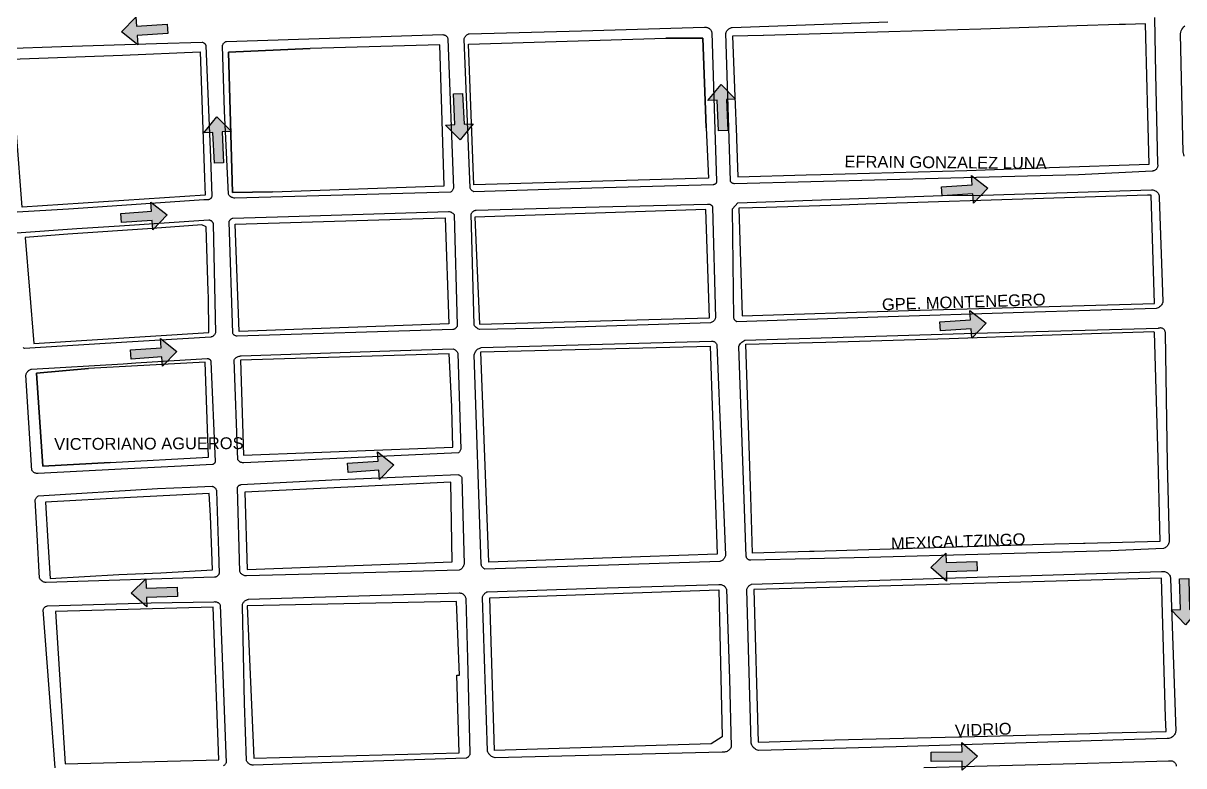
# Model space of a CAD drawing. Header units: metres. Extents: x 668617 to 675126, y 2286318 to 2293677.
# Drawn here: x 673186.1 to 673678.4, y 2290558.7 to 2290873.7 of the extents above; entities that cross this region are included whole.
import ezdxf

# ---------------------------------------------------------------- set-up
doc = ezdxf.new("R2010")
doc.units = ezdxf.units.M
doc.header["$MEASUREMENT"] = 0
for name, color, linetype in [('0_SENTIDO-VIAL', 30, 'Continuous'), ('DMTG-BANQUETA', 252, 'Continuous'), ('DMTG-CAMELLON', 252, 'Continuous'), ('DMTG-MANZANA', 253, 'Continuous'), ('DMTG-NOM-CALLES', 251, 'Continuous'), ('DMTG-TRAZA-BASE', 7, 'Continuous'), ('DMTG_SECCIONES_VIALES', 250, 'Continuous')]:
    doc.layers.add(name, color=color, linetype=linetype)
doc.styles.get("Standard").update_dxf_attribs({"font": 'arial.ttf'})

# ---------------------------------------------------------------- blocks, each defined once
blk = doc.blocks.new('traza_base_proyecto')
at = {"layer": '0_SENTIDO-VIAL'}
for points in [[(1690.65, -1781.92), (1677.61, -1782.78), (1677.87, -1786.7), (1670.96, -1781.26), (1677.09, -1774.96), (1677.35, -1778.87), (1690.39, -1778.01)], [(1924.28, -1823.19), (1923.68, -1810.13), (1919.76, -1810.32), (1925.33, -1803.52), (1931.51, -1809.77), (1927.6, -1809.95), (1928.2, -1823.01)], [(1815.7, -1807.33), (1816.3, -1820.38), (1820.22, -1820.2), (1814.64, -1827), (1808.47, -1820.75), (1812.38, -1820.56), (1811.78, -1807.51)], [(1710.38, -1836.93), (1709.77, -1823.87), (1705.86, -1824.05), (1711.43, -1817.25), (1717.61, -1823.51), (1713.69, -1823.69), (1714.29, -1836.74)], [(2018.84, -1846.91), (2031.89, -1846.05), (2031.63, -1842.13), (2038.54, -1847.57), (2032.4, -1853.87), (2032.14, -1849.96), (2019.1, -1850.82)], [(1670.68, -1858.2), (1683.73, -1857.34), (1683.47, -1853.43), (1690.38, -1858.87), (1684.24, -1865.17), (1683.98, -1861.25), (1670.94, -1862.12)], [(2018.09, -1904.18), (2031.14, -1903.32), (2030.88, -1899.41), (2037.79, -1904.84), (2031.65, -1911.14), (2031.39, -1907.23), (2018.35, -1908.09)], [(1674.79, -1916.08), (1687.84, -1915.22), (1687.58, -1911.31), (1694.49, -1916.74), (1688.35, -1923.04), (1688.1, -1919.13), (1675.05, -1919.99)], [(1766.84, -1964.15), (1779.88, -1963.29), (1779.62, -1959.37), (1786.53, -1964.81), (1780.4, -1971.11), (1780.14, -1967.2), (1767.1, -1968.06)], [(2033.96, -2009.83), (2020.9, -2010.24), (2021.02, -2014.16), (2014.3, -2008.48), (2020.66, -2002.4), (2020.78, -2006.32), (2033.84, -2005.92)], [(1694.68, -2020.72), (1681.62, -2021.13), (1681.74, -2025.05), (1675.03, -2019.37), (1681.38, -2013.29), (1681.5, -2017.21), (1694.56, -2016.81)], [(2123.73, -2013.12), (2124.09, -2026.19), (2128.01, -2026.08), (2122.31, -2032.77), (2116.25, -2026.4), (2120.17, -2026.29), (2119.81, -2013.23)], [(2014.47, -2086.76), (2027.54, -2086.6), (2027.49, -2082.68), (2034.09, -2088.49), (2027.63, -2094.45), (2027.58, -2090.53), (2014.51, -2090.68)]]:
    blk.add_hatch(color=256, dxfattribs=at).paths.add_polyline_path(points)
for points in [[(1690.65, -1781.92), (1677.61, -1782.78), (1677.87, -1786.7), (1670.96, -1781.26), (1677.09, -1774.96), (1677.35, -1778.87), (1690.39, -1778.01)], [(1924.28, -1823.19), (1923.68, -1810.13), (1919.76, -1810.32), (1925.33, -1803.52), (1931.51, -1809.77), (1927.6, -1809.95), (1928.2, -1823.01)], [(1815.7, -1807.33), (1816.3, -1820.38), (1820.22, -1820.2), (1814.64, -1827), (1808.47, -1820.75), (1812.38, -1820.56), (1811.78, -1807.51)], [(1710.38, -1836.93), (1709.77, -1823.87), (1705.86, -1824.05), (1711.43, -1817.25), (1717.61, -1823.51), (1713.69, -1823.69), (1714.29, -1836.74)], [(2018.84, -1846.91), (2031.89, -1846.05), (2031.63, -1842.13), (2038.54, -1847.57), (2032.4, -1853.87), (2032.14, -1849.96), (2019.1, -1850.82)], [(1670.68, -1858.2), (1683.73, -1857.34), (1683.47, -1853.43), (1690.38, -1858.87), (1684.24, -1865.17), (1683.98, -1861.25), (1670.94, -1862.12)], [(2018.09, -1904.18), (2031.14, -1903.32), (2030.88, -1899.41), (2037.79, -1904.84), (2031.65, -1911.14), (2031.39, -1907.23), (2018.35, -1908.09)], [(1674.79, -1916.08), (1687.84, -1915.22), (1687.58, -1911.31), (1694.49, -1916.74), (1688.35, -1923.04), (1688.1, -1919.13), (1675.05, -1919.99)], [(1766.84, -1964.15), (1779.88, -1963.29), (1779.62, -1959.37), (1786.53, -1964.81), (1780.4, -1971.11), (1780.14, -1967.2), (1767.1, -1968.06)], [(2033.96, -2009.83), (2020.9, -2010.24), (2021.02, -2014.16), (2014.3, -2008.48), (2020.66, -2002.4), (2020.78, -2006.32), (2033.84, -2005.92)], [(1694.68, -2020.72), (1681.62, -2021.13), (1681.74, -2025.05), (1675.03, -2019.37), (1681.38, -2013.29), (1681.5, -2017.21), (1694.56, -2016.81)], [(2123.73, -2013.12), (2124.09, -2026.19), (2128.01, -2026.08), (2122.31, -2032.77), (2116.25, -2026.4), (2120.17, -2026.29), (2119.81, -2013.23)], [(2014.47, -2086.76), (2027.54, -2086.6), (2027.49, -2082.68), (2034.09, -2088.49), (2027.63, -2094.45), (2027.58, -2090.53), (2014.51, -2090.68)]]:
    blk.add_lwpolyline(points, close=True, dxfattribs=at)
at = {"layer": 'DMTG-BANQUETA', "linetype": 'Continuous', "lineweight": 25}
for points in [[(2109.12, -1775.19, 0), (2109.67, -1799.01, 0), (2110.45, -1837.19, 0), (2110.5, -1837.37, 0), (2110.55, -1837.63, 0), (2110.57, -1837.89, 0), (2110.56, -1838.15, 0), (2110.52, -1838.41, 0), (2110.45, -1838.66, 0), (2110.36, -1838.91, 0), (2110.23, -1839.14, 0), (2110.09, -1839.35, 0), (2110.02, -1839.44, 0), (2109.83, -1839.63, 0), (2109.63, -1839.8, 0), (2109.42, -1839.94, 0), (2109.18, -1840.06, 0), (2108.94, -1840.16, 0), (2108.69, -1840.22, 0), (2108.43, -1840.26, 0), (2108.16, -1840.26, 0), (2076.9, -1841.86, 0), (1995.8, -1843.98, 0), (1931.03, -1845.65, 0), (1930.85, -1845.64, 0), (1930.67, -1845.61, 0), (1930.48, -1845.57, 0), (1930.31, -1845.5, 0), (1930.14, -1845.43, 0), (1929.98, -1845.33, 0), (1929.83, -1845.22, 0), (1929.82, -1845.21, 0), (1929.69, -1845.09, 0), (1929.56, -1844.95, 0), (1929.45, -1844.8, 0), (1929.35, -1844.64, 0), (1929.27, -1844.47, 0), (1927.39, -1781.73, 0), (1927.43, -1781.62, 0), (1927.53, -1781.32, 0), (1927.67, -1781.03, 0), (1927.83, -1780.75, 0), (1928.02, -1780.49, 0), (1928.24, -1780.25, 0), (1928.34, -1780.15, 0), (1928.59, -1779.95, 0), (1928.85, -1779.77, 0), (1929.14, -1779.61, 0), (1929.43, -1779.49, 0), (1929.74, -1779.39, 0), (1930.05, -1779.32, 0), (1996.1, -1776.9, 0)], [(1621.13, -1788.29, 0), (1645.48, -1787.48, 0), (1685.88, -1786.12, 0), (1705.19, -1785.6, 0), (1705.39, -1785.66, 0), (1705.59, -1785.73, 0), (1705.78, -1785.82, 0), (1705.96, -1785.92, 0), (1706.12, -1786.05, 0), (1706.28, -1786.19, 0), (1706.32, -1786.23, 0), (1706.45, -1786.38, 0), (1706.57, -1786.56, 0), (1706.68, -1786.74, 0), (1706.76, -1786.93, 0), (1706.83, -1787.13, 0), (1706.83, -1787.17, 0), (1708.69, -1834.46, 0), (1709.28, -1850.96, 0), (1709.26, -1851.12, 0), (1709.21, -1851.28, 0), (1709.16, -1851.43, 0), (1709.08, -1851.58, 0), (1709, -1851.72, 0), (1708.9, -1851.85, 0), (1708.79, -1851.97, 0), (1708.73, -1852.01, 0), (1708.61, -1852.11, 0), (1708.47, -1852.2, 0), (1708.33, -1852.28, 0), (1708.18, -1852.34, 0), (1708.02, -1852.38, 0), (1707.85, -1852.41, 0), (1707.83, -1852.42, 0), (1705.86, -1852.47, 0), (1671.1, -1854.94, 0), (1648.46, -1856.37, 0), (1626.75, -1857.74, 0)], [(1626.49, -1866.41, 0), (1652.1, -1864.66, 0), (1670.1, -1863.44, 0), (1708.1, -1861, 0), (1708.28, -1861.02, 0), (1708.46, -1861.05, 0), (1708.64, -1861.11, 0), (1708.81, -1861.18, 0), (1708.97, -1861.26, 0), (1709.1, -1861.35, 0), (1709.25, -1861.47, 0), (1709.38, -1861.6, 0), (1709.5, -1861.74, 0), (1709.6, -1861.89, 0), (1709.69, -1862.05, 0), (1709.76, -1862.22, 0), (1709.81, -1862.4, 0), (1709.85, -1862.58, 0), (1709.87, -1862.71, 0), (1710.88, -1908.95, 0), (1710.76, -1909.21, 0), (1710.62, -1909.46, 0), (1710.44, -1909.69, 0), (1710.26, -1909.9, 0), (1710.06, -1910.08, 0), (1709.84, -1910.26, 0), (1709.6, -1910.41, 0), (1709.35, -1910.54, 0), (1709.08, -1910.64, 0), (1708.9, -1910.69, 0), (1673.23, -1912.87, 0), (1629.84, -1915.54, 0), (1629.63, -1915.41, 0), (1629.43, -1915.26, 0), (1629.25, -1915.1, 0)], [(1642.83, -2093.38, 0), (1641.12, -2071.12, 0), (1637.8, -2026.33, 0), (1637.87, -2026.12, 0), (1637.96, -2025.92, 0), (1638.06, -2025.73, 0), (1638.19, -2025.55, 0), (1638.33, -2025.38, 0), (1638.49, -2025.23, 0), (1638.57, -2025.16, 0), (1638.75, -2025.03, 0), (1638.94, -2024.92, 0), (1639.14, -2024.83, 0), (1639.35, -2024.76, 0), (1639.56, -2024.71, 0), (1639.6, -2024.71, 0), (1683.57, -2023.41, 0), (1710.27, -2022.92, 0), (1710.52, -2022.91, 0), (1710.77, -2022.92, 0), (1711.02, -2022.95, 0), (1711.27, -2023.01, 0), (1711.51, -2023.09, 0), (1711.74, -2023.2, 0), (1711.96, -2023.33, 0), (1711.97, -2023.33, 0), (1712.17, -2023.48, 0), (1712.36, -2023.65, 0), (1712.53, -2023.84, 0), (1712.68, -2024.04, 0), (1712.8, -2024.23, 0), (1715.33, -2091.28, 0), (1715.25, -2091.49, 0), (1715.14, -2091.69, 0), (1715.02, -2091.88, 0), (1714.88, -2092.06, 0), (1714.81, -2092.14, 0), (1714.65, -2092.29, 0), (1714.47, -2092.43, 0), (1714.28, -2092.55, 0)], [(2011.32, -2093.28, 0), (2075.8, -2091.59, 0), (2115.14, -2090.49, 0), (2115.25, -2090.46, 0), (2115.52, -2090.39, 0), (2115.8, -2090.36, 0), (2116.08, -2090.37, 0), (2116.36, -2090.4, 0), (2116.64, -2090.46, 0), (2116.9, -2090.56, 0), (2117.16, -2090.68, 0), (2117.4, -2090.83, 0), (2117.62, -2091.01, 0), (2117.75, -2091.14, 0), (2117.93, -2091.35, 0), (2118.09, -2091.58, 0), (2118.22, -2091.83, 0), (2118.32, -2092.1, 0), (2118.4, -2092.37, 0), (2118.44, -2092.65, 0)]]:
    blk.add_polyline3d(points, dxfattribs=at)
for points in [[(1870.52, -1847.54, 0), (1820.5, -1849.04, 0), (1820.26, -1848.94, 0), (1820.02, -1848.81, 0), (1819.8, -1848.66, 0), (1819.72, -1848.6, 0), (1819.53, -1848.43, 0), (1819.35, -1848.23, 0), (1819.19, -1848.02, 0), (1819.05, -1847.79, 0), (1818.93, -1847.55, 0), (1818.85, -1847.32, 0), (1816.31, -1784.34, 0), (1816.38, -1784.06, 0), (1816.48, -1783.78, 0), (1816.61, -1783.52, 0), (1816.76, -1783.27, 0), (1816.85, -1783.14, 0), (1817.04, -1782.91, 0), (1817.25, -1782.71, 0), (1817.48, -1782.52, 0), (1817.72, -1782.36, 0), (1817.98, -1782.23, 0), (1818.25, -1782.12, 0), (1818.43, -1782.06, 0), (1866.08, -1780.78, 0), (1918.28, -1779.3, 0), (1918.54, -1779.26, 0), (1918.8, -1779.25, 0), (1919.06, -1779.27, 0), (1919.32, -1779.31, 0), (1919.57, -1779.38, 0), (1919.81, -1779.47, 0), (1920.04, -1779.59, 0), (1920.25, -1779.72, 0), (1920.29, -1779.74, 0), (1920.49, -1779.9, 0), (1920.68, -1780.08, 0), (1920.85, -1780.28, 0), (1921, -1780.49, 0), (1921.13, -1780.72, 0), (1921.23, -1780.96, 0), (1921.31, -1781.2, 0), (1921.37, -1781.46, 0), (1921.37, -1781.47, 0), (1922.51, -1818.28, 0), (1923.41, -1844.51, 0), (1923.42, -1844.65, 0), (1923.42, -1844.78, 0), (1923.4, -1844.91, 0), (1923.37, -1845.04, 0), (1923.33, -1845.17, 0), (1923.27, -1845.29, 0), (1923.21, -1845.41, 0), (1923.13, -1845.52, 0), (1923.04, -1845.62, 0), (1922.95, -1845.71, 0), (1922.84, -1845.79, 0), (1922.73, -1845.87, 0), (1922.61, -1845.93, 0), (1922.48, -1845.97, 0), (1922.35, -1846.01, 0), (1922.22, -1846.03, 0), (1922.08, -1846.04, 0), (1922, -1846.04, 0)], [(1810.69, -1849.15, 0), (1719.04, -1851.73, 0), (1718.72, -1851.7, 0), (1718.41, -1851.64, 0), (1718.1, -1851.55, 0), (1717.81, -1851.43, 0), (1717.53, -1851.28, 0), (1717.46, -1851.24, 0), (1717.19, -1851.06, 0), (1716.95, -1850.85, 0), (1716.73, -1850.62, 0), (1716.53, -1850.37, 0), (1716.36, -1850.1, 0), (1716.31, -1850.01, 0), (1714.67, -1814.67, 0), (1713.81, -1787.1, 0), (1713.87, -1786.87, 0), (1713.95, -1786.66, 0), (1714.05, -1786.45, 0), (1714.17, -1786.25, 0), (1714.31, -1786.07, 0), (1714.36, -1786.01, 0), (1714.52, -1785.85, 0), (1714.7, -1785.7, 0), (1714.89, -1785.57, 0), (1715.09, -1785.46, 0), (1715.3, -1785.37, 0), (1715.52, -1785.3, 0), (1715.57, -1785.29, 0), (1807.36, -1782.4, 0), (1807.6, -1782.43, 0), (1807.83, -1782.49, 0), (1808.05, -1782.56, 0), (1808.27, -1782.66, 0), (1808.47, -1782.78, 0), (1808.66, -1782.92, 0), (1808.76, -1783.01, 0), (1808.93, -1783.18, 0), (1809.08, -1783.36, 0), (1809.21, -1783.56, 0), (1809.32, -1783.77, 0), (1809.41, -1783.98, 0), (1809.48, -1784.21, 0), (1809.48, -1784.22, 0), (1811.88, -1847.51, 0), (1811.74, -1847.84, 0), (1811.58, -1848.15, 0), (1811.44, -1848.37, 0), (1811.22, -1848.65, 0), (1810.98, -1848.9, 0), (1810.72, -1849.13, 0)], [(1991.81, -1902.23, 0), (1932.02, -1904.15, 0), (1931.85, -1904.08, 0), (1931.7, -1904, 0), (1931.55, -1903.9, 0), (1931.41, -1903.79, 0), (1931.29, -1903.67, 0), (1931.17, -1903.53, 0), (1931.07, -1903.38, 0), (1930.98, -1903.23, 0), (1930.91, -1903.06, 0), (1930.85, -1902.89, 0), (1930.81, -1902.71, 0), (1930.8, -1902.65, 0), (1930.13, -1856.33, 0), (1932.48, -1853.81, 0), (2019.25, -1850.59, 0), (2036.33, -1850.42, 0), (2107.9, -1848.26, 0), (2108.17, -1848.26, 0), (2108.52, -1848.29, 0), (2108.86, -1848.36, 0), (2109.2, -1848.47, 0), (2109.52, -1848.61, 0), (2109.83, -1848.79, 0), (2110.11, -1849.01, 0), (2110.23, -1849.11, 0), (2110.47, -1849.37, 0), (2110.68, -1849.65, 0), (2110.85, -1849.96, 0), (2111.01, -1850.28, 0), (2111.11, -1850.62, 0), (2111.18, -1850.96, 0), (2111.21, -1851.31, 0), (2112.75, -1895.63, 0), (2112.7, -1895.86, 0), (2112.59, -1896.24, 0), (2112.43, -1896.61, 0), (2112.23, -1896.95, 0), (2112, -1897.27, 0), (2111.73, -1897.57, 0), (2111.68, -1897.62, 0), (2111.37, -1897.87, 0), (2111.04, -1898.09, 0), (2110.68, -1898.27, 0), (2110.31, -1898.42, 0), (2109.92, -1898.51, 0), (2053.6, -1900.21, 0)], [(1845.75, -1907.01, 0), (1822.8, -1907.47, 0), (1822.51, -1907.35, 0), (1822.15, -1907.16, 0), (1821.81, -1906.94, 0), (1821.49, -1906.69, 0), (1821.2, -1906.4, 0), (1821.01, -1906.18, 0), (1820.77, -1905.85, 0), (1820.57, -1905.5, 0), (1819.34, -1858.39, 0), (1819.42, -1858.23, 0), (1819.56, -1858, 0), (1819.73, -1857.78, 0), (1819.92, -1857.58, 0), (1820.12, -1857.41, 0), (1820.34, -1857.25, 0), (1820.46, -1857.18, 0), (1820.7, -1857.05, 0), (1820.95, -1856.96, 0), (1821.21, -1856.88, 0), (1821.48, -1856.83, 0), (1862.16, -1855.78, 0), (1919.61, -1854.27, 0), (1919.62, -1854.27, 0), (1919.8, -1854.25, 0), (1919.98, -1854.24, 0), (1920.17, -1854.25, 0), (1920.35, -1854.28, 0), (1920.52, -1854.32, 0), (1920.69, -1854.39, 0), (1920.87, -1854.47, 0), (1921.03, -1854.56, 0), (1921.18, -1854.68, 0), (1921.31, -1854.8, 0), (1921.39, -1854.88, 0), (1921.5, -1855.02, 0), (1921.6, -1855.18, 0), (1921.68, -1855.34, 0), (1921.75, -1855.52, 0), (1922.94, -1902.55, 0), (1922.88, -1902.74, 0), (1922.78, -1903.01, 0), (1922.64, -1903.27, 0), (1922.48, -1903.52, 0), (1922.3, -1903.75, 0), (1922.1, -1903.96, 0), (1921.92, -1904.11, 0), (1921.68, -1904.28, 0), (1921.43, -1904.43, 0), (1921.17, -1904.55, 0), (1920.89, -1904.64, 0)], [(1720, -1910.31, 0), (1719.93, -1910.31, 0), (1719.72, -1910.27, 0), (1719.51, -1910.22, 0), (1719.31, -1910.15, 0), (1719.12, -1910.05, 0), (1718.93, -1909.94, 0), (1718.76, -1909.81, 0), (1718.66, -1909.72, 0), (1718.51, -1909.56, 0), (1718.38, -1909.39, 0), (1718.26, -1909.21, 0), (1718.17, -1909.02, 0), (1716.63, -1861.84, 0), (1716.65, -1861.75, 0), (1716.71, -1861.56, 0), (1716.77, -1861.38, 0), (1716.88, -1861.21, 0), (1716.98, -1861.04, 0), (1717.11, -1860.89, 0), (1717.25, -1860.75, 0), (1717.34, -1860.67, 0), (1717.5, -1860.56, 0), (1717.68, -1860.46, 0), (1717.86, -1860.37, 0), (1718.04, -1860.31, 0), (1718.23, -1860.26, 0), (1741.9, -1859.51, 0), (1809.69, -1857.38, 0), (1810.03, -1857.43, 0), (1810.37, -1857.51, 0), (1810.69, -1857.63, 0), (1811.01, -1857.78, 0), (1811.31, -1857.95, 0), (1811.33, -1857.96, 0), (1811.61, -1858.17, 0), (1811.87, -1858.4, 0), (1812.1, -1858.66, 0), (1813.44, -1905.69, 0), (1813.44, -1905.71, 0), (1813.38, -1905.93, 0), (1813.31, -1906.13, 0), (1813.22, -1906.33, 0), (1813.1, -1906.52, 0), (1812.97, -1906.7, 0), (1812.85, -1906.83, 0), (1812.69, -1906.98, 0), (1812.52, -1907.12, 0), (1812.33, -1907.24, 0), (1812.13, -1907.33, 0), (1811.93, -1907.41, 0), (1811.71, -1907.47, 0), (1811.5, -1907.51, 0)], [(1937.91, -2005.37, 0), (1937.72, -2005.37, 0), (1937.53, -2005.34, 0), (1937.35, -2005.29, 0), (1937.18, -2005.23, 0), (1937.01, -2005.15, 0), (1936.85, -2005.06, 0), (1936.7, -2004.95, 0), (1936.6, -2004.87, 0), (1936.48, -2004.74, 0), (1936.36, -2004.6, 0), (1936.26, -2004.44, 0), (1936.17, -2004.27, 0), (1936.1, -2004.1, 0), (1936.05, -2003.92, 0), (1936.01, -2003.74, 0), (1932.85, -1914.67, 0), (1933.06, -1914.24, 0), (1933.33, -1913.8, 0), (1933.64, -1913.38, 0), (1933.99, -1912.99, 0), (1934.1, -1912.89, 0), (1934.5, -1912.55, 0), (1934.93, -1912.25, 0), (1935.38, -1911.99, 0), (1990.96, -1910.34, 0), (2033.15, -1909.03, 0), (2110.85, -1906.84, 0), (2111, -1906.79, 0), (2111.22, -1906.73, 0), (2111.45, -1906.7, 0), (2111.68, -1906.69, 0), (2111.91, -1906.71, 0), (2112.13, -1906.76, 0), (2112.35, -1906.82, 0), (2112.56, -1906.92, 0), (2112.76, -1907.03, 0), (2112.94, -1907.17, 0), (2113.11, -1907.33, 0), (2113.26, -1907.5, 0), (2113.39, -1907.69, 0), (2113.5, -1907.89, 0), (2113.58, -1908.11, 0), (2113.64, -1908.33, 0), (2113.67, -1908.56, 0), (2113.68, -1908.79, 0), (2113.66, -1909.02, 0), (2114.5, -1964.38, 0), (2115.41, -1996.85, 0), (2115.41, -1997.21, 0), (2115.37, -1997.61, 0), (2115.28, -1998, 0), (2115.15, -1998.38, 0), (2114.97, -1998.75, 0), (2114.76, -1999.09, 0), (2114.51, -1999.4, 0), (2114.34, -1999.59, 0), (2114.04, -1999.85, 0), (2113.71, -2000.08, 0), (2113.35, -2000.27, 0), (2112.98, -2000.42, 0), (2090.63, -2001.35, 0), (1988.08, -2004.14, 0), (1938.01, -2005.37, 0)], [(1873.33, -2007.61, 0), (1825.15, -2009.06, 0), (1824.95, -2008.98, 0), (1824.75, -2008.88, 0), (1824.56, -2008.76, 0), (1824.38, -2008.62, 0), (1824.22, -2008.46, 0), (1824.1, -2008.32, 0), (1823.97, -2008.14, 0), (1823.86, -2007.95, 0), (1823.76, -2007.74, 0), (1823.69, -2007.53, 0), (1823.64, -2007.31, 0), (1823.61, -2007.09, 0), (1823.6, -2007.03, 0), (1820.6, -1918.22, 0), (1820.69, -1917.86, 0), (1820.81, -1917.5, 0), (1820.96, -1917.16, 0), (1821.15, -1916.83, 0), (1821.37, -1916.53, 0), (1821.47, -1916.4, 0), (1821.73, -1916.13, 0), (1822.02, -1915.88, 0), (1822.32, -1915.67, 0), (1822.65, -1915.48, 0), (1822.99, -1915.33, 0), (1823.35, -1915.21, 0), (1823.58, -1915.15, 0), (1921.21, -1912.41, 0), (1921.45, -1912.41, 0), (1921.68, -1912.43, 0), (1921.9, -1912.47, 0), (1922.13, -1912.53, 0), (1922.34, -1912.62, 0), (1922.55, -1912.73, 0), (1922.6, -1912.76, 0), (1922.79, -1912.89, 0), (1922.97, -1913.04, 0), (1923.13, -1913.2, 0), (1923.28, -1913.39, 0), (1923.4, -1913.58, 0), (1923.51, -1913.79, 0), (1923.55, -1913.88, 0), (1927.26, -2003.13, 0), (1927.19, -2003.46, 0), (1927.09, -2003.78, 0), (1926.96, -2004.09, 0), (1926.8, -2004.38, 0), (1926.61, -2004.66, 0), (1926.5, -2004.8, 0), (1926.27, -2005.04, 0), (1926.02, -2005.27, 0), (1925.75, -2005.46, 0), (1925.46, -2005.63, 0), (1925.15, -2005.77, 0), (1924.84, -2005.88, 0)], [(1635.71, -1968.58, 0), (1635.43, -1968.59, 0), (1635.15, -1968.57, 0), (1634.87, -1968.53, 0), (1634.6, -1968.46, 0), (1634.34, -1968.36, 0), (1634.09, -1968.24, 0), (1633.85, -1968.1, 0), (1633.63, -1967.93, 0), (1633.42, -1967.74, 0), (1633.23, -1967.53, 0), (1633.06, -1967.3, 0), (1633.02, -1967.24, 0), (1630.41, -1926.87, 0), (1630.49, -1926.56, 0), (1630.59, -1926.25, 0), (1630.73, -1925.96, 0), (1630.89, -1925.68, 0), (1631.08, -1925.42, 0), (1631.3, -1925.18, 0), (1631.35, -1925.12, 0), (1631.6, -1924.91, 0), (1631.86, -1924.72, 0), (1632.15, -1924.56, 0), (1632.44, -1924.43, 0), (1632.74, -1924.33, 0), (1632.8, -1924.31, 0), (1671.68, -1922, 0), (1677.08, -1921.65, 0), (1707.34, -1919.74, 0), (1707.5, -1919.74, 0), (1707.66, -1919.76, 0), (1707.81, -1919.8, 0), (1707.96, -1919.85, 0), (1708.1, -1919.92, 0), (1708.24, -1920, 0), (1708.37, -1920.09, 0), (1708.42, -1920.13, 0), (1708.54, -1920.24, 0), (1708.64, -1920.36, 0), (1708.73, -1920.49, 0), (1708.81, -1920.63, 0), (1708.88, -1920.77, 0), (1708.93, -1920.92, 0), (1708.94, -1921, 0), (1710.78, -1963.5, 0), (1710.75, -1963.64, 0), (1710.71, -1963.78, 0), (1710.65, -1963.92, 0), (1710.58, -1964.05, 0), (1710.48, -1964.18, 0), (1710.42, -1964.27, 0), (1710.31, -1964.38, 0), (1710.2, -1964.47, 0), (1710.06, -1964.56, 0), (1709.94, -1964.63, 0), (1709.81, -1964.69, 0), (1709.67, -1964.74, 0), (1709.59, -1964.75, 0), (1696.27, -1965.41, 0), (1670.81, -1966.68, 0)], [(1813.94, -1959.84, 0), (1722.91, -1964.09, 0), (1722.59, -1964.07, 0), (1722.28, -1964.02, 0), (1721.97, -1963.94, 0), (1721.68, -1963.83, 0), (1721.39, -1963.69, 0), (1721.36, -1963.67, 0), (1721.09, -1963.5, 0), (1720.84, -1963.31, 0), (1720.61, -1963.09, 0), (1720.41, -1962.85, 0), (1720.3, -1962.7, 0), (1718.78, -1920.27, 0), (1718.98, -1920, 0), (1719.22, -1919.74, 0), (1719.48, -1919.5, 0), (1719.6, -1919.41, 0), (1719.88, -1919.21, 0), (1720.19, -1919.05, 0), (1720.51, -1918.91, 0), (1720.84, -1918.81, 0), (1721.18, -1918.74, 0), (1721.53, -1918.7, 0), (1721.76, -1918.7, 0), (1784.76, -1916.58, 0), (1811.64, -1915.74, 0), (1811.95, -1915.85, 0), (1812.23, -1915.99, 0), (1812.52, -1916.16, 0), (1812.78, -1916.35, 0), (1812.97, -1916.51, 0), (1813.19, -1916.75, 0), (1813.39, -1917, 0), (1813.56, -1917.28, 0), (1813.71, -1917.57, 0), (1813.72, -1917.6, 0), (1814.97, -1958.2, 0), (1814.72, -1958.73, 0), (1814.64, -1958.86, 0), (1814.32, -1959.35, 0), (1813.95, -1959.81, 0)], [(1724, -2011.97, 0), (1723.85, -2011.97, 0), (1723.55, -2011.95, 0), (1723.25, -2011.9, 0), (1722.96, -2011.82, 0), (1722.68, -2011.71, 0), (1722.4, -2011.57, 0), (1722.15, -2011.41, 0), (1722.06, -2011.34, 0), (1721.83, -2011.15, 0), (1721.6, -2010.93, 0), (1721.42, -2010.69, 0), (1721.26, -2010.44, 0), (1721.12, -2010.17, 0), (1720.13, -1974.78, 0), (1720.15, -1974.65, 0), (1720.19, -1974.49, 0), (1720.25, -1974.33, 0), (1720.33, -1974.18, 0), (1720.42, -1974.03, 0), (1720.52, -1973.9, 0), (1720.64, -1973.77, 0), (1720.69, -1973.72, 0), (1720.82, -1973.61, 0), (1720.96, -1973.52, 0), (1721.12, -1973.44, 0), (1721.27, -1973.38, 0), (1721.44, -1973.33, 0), (1721.6, -1973.3, 0), (1721.77, -1973.28, 0), (1760.24, -1971.25, 0), (1813.88, -1969.04, 0), (1813.9, -1969.05, 0), (1814.13, -1969.13, 0), (1814.34, -1969.24, 0), (1814.55, -1969.37, 0), (1814.74, -1969.51, 0), (1814.89, -1969.66, 0), (1815.05, -1969.84, 0), (1815.19, -1970.03, 0), (1815.31, -1970.24, 0), (1815.41, -1970.45, 0), (1816.28, -2007.04, 0), (1816.21, -2007.3, 0), (1816.13, -2007.61, 0), (1816, -2007.91, 0), (1815.84, -2008.19, 0), (1815.66, -2008.46, 0), (1815.45, -2008.71, 0), (1815.3, -2008.86, 0), (1815.05, -2009.07, 0), (1814.79, -2009.25, 0), (1814.5, -2009.41, 0), (1814.2, -2009.54, 0), (1773.76, -2010.75, 0)], [(1710.44, -2012.57, 0), (1638.99, -2014.83, 0), (1638.66, -2014.79, 0), (1638.33, -2014.7, 0), (1638.01, -2014.59, 0), (1637.71, -2014.45, 0), (1637.42, -2014.28, 0), (1637.4, -2014.26, 0), (1637.13, -2014.06, 0), (1636.89, -2013.84, 0), (1636.66, -2013.59, 0), (1636.46, -2013.32, 0), (1636.29, -2013.03, 0), (1636.25, -2012.95, 0), (1635.18, -1994.51, 0), (1634.4, -1979.73, 0), (1634.49, -1979.47, 0), (1634.6, -1979.22, 0), (1634.75, -1978.98, 0), (1634.91, -1978.76, 0), (1635.1, -1978.55, 0), (1635.3, -1978.37, 0), (1635.52, -1978.2, 0), (1635.76, -1978.06, 0), (1635.78, -1978.05, 0), (1686.29, -1974.92, 0), (1700.18, -1974.34, 0), (1709.41, -1973.96, 0), (1709.64, -1974.02, 0), (1709.87, -1974.1, 0), (1710.08, -1974.21, 0), (1710.27, -1974.33, 0), (1710.47, -1974.48, 0), (1710.65, -1974.64, 0), (1710.65, -1974.65, 0), (1710.81, -1974.83, 0), (1710.95, -1975.03, 0), (1711.07, -1975.23, 0), (1711.17, -1975.45, 0), (1711.24, -1975.68, 0), (1711.3, -1975.91, 0), (1711.31, -1975.98, 0), (1712.07, -2001.46, 0), (1712.36, -2010.94, 0), (1712.3, -2011.15, 0), (1712.22, -2011.34, 0), (1712.11, -2011.53, 0), (1711.99, -2011.71, 0), (1711.86, -2011.87, 0), (1711.77, -2011.96, 0), (1711.62, -2012.1, 0), (1711.44, -2012.22, 0), (1711.26, -2012.33, 0), (1711.07, -2012.42, 0), (1710.86, -2012.49, 0), (1710.65, -2012.54, 0)], [(1999.63, -2084.47, 0), (1941.18, -2086.01, 0), (1940.79, -2085.9, 0), (1940.42, -2085.75, 0), (1940.06, -2085.57, 0), (1939.73, -2085.35, 0), (1939.41, -2085.1, 0), (1939.13, -2084.82, 0), (1938.87, -2084.52, 0), (1938.8, -2084.42, 0), (1938.58, -2084.09, 0), (1938.39, -2083.73, 0), (1938.25, -2083.36, 0), (1938.13, -2082.98, 0), (1938.1, -2082.83, 0), (1936.2, -2017.95, 0), (1936.28, -2017.65, 0), (1936.38, -2017.35, 0), (1936.52, -2017.07, 0), (1936.68, -2016.8, 0), (1936.86, -2016.56, 0), (1937.07, -2016.32, 0), (1937.3, -2016.11, 0), (1937.55, -2015.92, 0), (1937.82, -2015.75, 0), (1938.1, -2015.62, 0), (1938.25, -2015.56, 0), (1987.94, -2013.92, 0), (2112.19, -2010.16, 0), (2112.41, -2010.12, 0), (2112.76, -2010.09, 0), (2113.11, -2010.1, 0), (2113.47, -2010.15, 0), (2113.81, -2010.24, 0), (2114.14, -2010.36, 0), (2114.44, -2010.52, 0), (2114.75, -2010.72, 0), (2115.02, -2010.95, 0), (2115.2, -2011.14, 0), (2115.43, -2011.41, 0), (2115.6, -2011.71, 0), (2115.77, -2012.03, 0), (2115.88, -2012.36, 0), (2115.96, -2012.71, 0), (2116, -2013.06, 0), (2118.21, -2077.79, 0), (2118.16, -2078.14, 0), (2118.06, -2078.52, 0), (2117.92, -2078.9, 0), (2117.73, -2079.25, 0), (2117.51, -2079.58, 0), (2117.25, -2079.89, 0), (2116.96, -2080.16, 0), (2116.79, -2080.3, 0), (2116.45, -2080.52, 0), (2116.09, -2080.7, 0), (2115.72, -2080.84, 0), (2115.33, -2080.94, 0), (2114.94, -2080.99, 0), (2114.54, -2081, 0)], [(1926.83, -2086.76, 0), (1926.45, -2086.81, 0), (1926.08, -2086.82, 0), (1925.79, -2086.8, 0), (1829.45, -2089.09, 0), (1829.07, -2089.01, 0), (1828.69, -2088.89, 0), (1828.31, -2088.73, 0), (1827.98, -2088.54, 0), (1827.65, -2088.32, 0), (1827.35, -2088.06, 0), (1827.07, -2087.78, 0), (1827, -2087.7, 0), (1826.76, -2087.38, 0), (1826.55, -2087.05, 0), (1826.38, -2086.69, 0), (1826.24, -2086.32, 0), (1826.19, -2086.15, 0), (1824.1, -2021.2, 0), (1824.18, -2020.88, 0), (1824.29, -2020.57, 0), (1824.43, -2020.27, 0), (1824.6, -2019.99, 0), (1824.8, -2019.73, 0), (1824.94, -2019.57, 0), (1825.17, -2019.34, 0), (1825.43, -2019.13, 0), (1825.71, -2018.96, 0), (1826, -2018.8, 0), (1826.18, -2018.73, 0), (1872.36, -2017.22, 0), (1924.45, -2015.59, 0), (1924.77, -2015.58, 0), (1925.08, -2015.61, 0), (1925.39, -2015.67, 0), (1925.69, -2015.76, 0), (1925.98, -2015.88, 0), (1926.26, -2016.02, 0), (1926.34, -2016.07, 0), (1926.6, -2016.25, 0), (1926.84, -2016.46, 0), (1927.06, -2016.68, 0), (1927.25, -2016.93, 0), (1927.42, -2017.2, 0), (1927.56, -2017.48, 0), (1927.65, -2017.68, 0), (1928.86, -2055.6, 0), (1929.68, -2084.52, 0), (1929.51, -2084.85, 0), (1929.31, -2085.17, 0), (1929.08, -2085.47, 0), (1928.82, -2085.75, 0), (1928.54, -2085.99, 0), (1928.53, -2086, 0), (1928.22, -2086.22, 0), (1927.89, -2086.41, 0), (1927.55, -2086.56, 0), (1927.19, -2086.68, 0)], [(1727.04, -2092.23, 0), (1726.75, -2092.23, 0), (1726.46, -2092.21, 0), (1726.17, -2092.16, 0), (1725.88, -2092.08, 0), (1725.61, -2091.97, 0), (1725.35, -2091.84, 0), (1725.19, -2091.74, 0), (1724.95, -2091.57, 0), (1724.73, -2091.37, 0), (1724.53, -2091.16, 0), (1724.36, -2090.92, 0), (1724.2, -2090.67, 0), (1724.08, -2090.4, 0), (1724.03, -2090.32, 0), (1723.23, -2066.04, 0), (1722.27, -2024.72, 0), (1722.26, -2024.02, 0), (1722.39, -2023.72, 0), (1722.55, -2023.43, 0), (1722.74, -2023.16, 0), (1722.96, -2022.92, 0), (1723.19, -2022.69, 0), (1723.29, -2022.61, 0), (1723.56, -2022.42, 0), (1723.84, -2022.25, 0), (1724.14, -2022.12, 0), (1724.45, -2022.01, 0), (1724.77, -2021.94, 0), (1724.92, -2021.91, 0), (1762.19, -2020.76, 0), (1814.2, -2019.2, 0), (1814.47, -2019.21, 0), (1814.74, -2019.24, 0), (1815, -2019.3, 0), (1815.26, -2019.38, 0), (1815.51, -2019.49, 0), (1815.75, -2019.62, 0), (1815.97, -2019.78, 0), (1816.05, -2019.84, 0), (1816.25, -2020.03, 0), (1816.43, -2020.23, 0), (1816.59, -2020.45, 0), (1816.73, -2020.68, 0), (1816.84, -2020.93, 0), (1816.93, -2021.19, 0), (1817, -2021.45, 0), (1817.02, -2021.58, 0), (1817.7, -2046.98, 0), (1818.82, -2087.19, 0), (1818.8, -2087.41, 0), (1818.76, -2087.64, 0), (1818.69, -2087.85, 0), (1818.62, -2088.06, 0), (1818.51, -2088.26, 0), (1818.39, -2088.44, 0), (1818.25, -2088.62, 0), (1818.21, -2088.66, 0), (1818.05, -2088.82, 0), (1817.88, -2088.96, 0), (1817.69, -2089.08, 0), (1817.49, -2089.18, 0), (1817.28, -2089.27, 0), (1817.15, -2089.31, 0), (1751.52, -2091.43, 0)]]:
    blk.add_polyline3d(points, close=True, dxfattribs=at)
at = {"layer": 'DMTG-CAMELLON', "linetype": 'Continuous', "lineweight": 25}
blk.add_polyline3d([(2121.83, -1833.9, 0), (2121.6, -1833.3, 0), (2121.43, -1832.67, 0), (2121.41, -1832.44, 0), (2120.19, -1781.99, 0), (2120.33, -1781.35, 0), (2120.54, -1780.73, 0), (2120.81, -1780.15, 0), (2121.15, -1779.59, 0), (2121.55, -1779.08, 0), (2122.01, -1778.61, 0)], dxfattribs=at)
at = {"layer": 'DMTG-MANZANA', "linetype": 'Continuous', "lineweight": 25}
for points in [[(1931.87, -1826.64, 0), (1932.38, -1842.69, 0), (1961.4, -1841.86, 0), (1967.63, -1841.68, 0), (2029.64, -1839.97, 0), (2064.59, -1838.77, 0), (2106.98, -1837.32, 0), (2106.4, -1816.3, 0), (2105.48, -1783.43, 0), (2105.48, -1783.33, 0), (2105.43, -1777.79, 0), (2096.9, -1778.07, 0), (2094.16, -1778.15, 0), (2076.31, -1778.73, 0), (2035.49, -1780.07, 0), (1996.51, -1781.23, 0), (1943.32, -1782.78, 0), (1943.21, -1782.78, 0), (1930.22, -1783.04, 0), (1931.19, -1808.7, 0), (1931.84, -1825.86, 0)], [(1931.87, -1826.64, 0), (1932.38, -1842.69, 0), (1961.4, -1841.86, 0), (1967.63, -1841.68, 0), (2029.64, -1839.97, 0), (2064.59, -1838.77, 0), (2106.98, -1837.32, 0), (2106.4, -1816.3, 0), (2105.48, -1783.43, 0), (2105.48, -1783.33, 0), (2105.43, -1777.79, 0), (2096.9, -1778.07, 0), (2094.16, -1778.15, 0), (2076.31, -1778.73, 0), (2035.49, -1780.07, 0), (1996.51, -1781.23, 0), (1943.32, -1782.78, 0), (1943.21, -1782.78, 0), (1930.22, -1783.04, 0), (1931.19, -1808.7, 0), (1931.84, -1825.86, 0)], [(1807.92, -1846.51, 0), (1806.03, -1786.78, 0), (1751.09, -1788.3, 0), (1716.45, -1789.83, 0), (1718.13, -1849.36, 0), (1735.07, -1849.06, 0)], [(1807.92, -1846.51, 0), (1806.03, -1786.78, 0), (1751.09, -1788.3, 0), (1716.45, -1789.83, 0), (1718.13, -1849.36, 0), (1735.07, -1849.06, 0)], [(1919.95, -1843.31, 0), (1820.39, -1846.16, 0), (1818.18, -1786.49, 0), (1901.88, -1783.9, 0), (1917.56, -1783.88, 0), (1919.02, -1821.97, 0)], [(1919.95, -1843.31, 0), (1820.39, -1846.16, 0), (1818.18, -1786.49, 0), (1901.88, -1783.9, 0), (1917.56, -1783.88, 0), (1919.02, -1821.97, 0)], [(1706.15, -1843.12, 0), (1706.55, -1850.53, 0), (1628.91, -1855.65, 0), (1623.98, -1792.75, 0), (1671.39, -1791.04, 0), (1704.29, -1789.68, 0)], [(1706.15, -1843.12, 0), (1706.55, -1850.53, 0), (1628.91, -1855.65, 0), (1623.98, -1792.75, 0), (1671.39, -1791.04, 0), (1704.29, -1789.68, 0)], [(1932.8, -1856.06, 0), (1934.25, -1901.66, 0), (2004.85, -1899.37, 0), (2109.18, -1896.45, 0), (2107.72, -1850.45, 0), (2106.28, -1850.5, 0), (2057.72, -1852.07, 0), (2035.51, -1852.79, 0), (2017.58, -1853.36, 0), (1986.69, -1854.35, 0), (1976.38, -1854.68, 0), (1944.52, -1855.69, 0)], [(1932.8, -1856.06, 0), (1934.25, -1901.66, 0), (2004.85, -1899.37, 0), (2109.18, -1896.45, 0), (2107.72, -1850.45, 0), (2106.28, -1850.5, 0), (2057.72, -1852.07, 0), (2035.51, -1852.79, 0), (2017.58, -1853.36, 0), (1986.69, -1854.35, 0), (1976.38, -1854.68, 0), (1944.52, -1855.69, 0)], [(1809.88, -1905.04, 0), (1720.97, -1908.26, 0), (1719.17, -1862.73, 0), (1808.32, -1860.13, 0)], [(1809.88, -1905.04, 0), (1720.97, -1908.26, 0), (1719.17, -1862.73, 0), (1808.32, -1860.13, 0)], [(1918.84, -1856.6, 0), (1820.94, -1859.89, 0), (1822.88, -1905.21, 0), (1920.47, -1902.48, 0)], [(1918.84, -1856.6, 0), (1820.94, -1859.89, 0), (1822.88, -1905.21, 0), (1920.47, -1902.48, 0)], [(1648.2, -1867.08, 0), (1630.07, -1868.43, 0), (1631.92, -1890.79, 0), (1633.75, -1913.45, 0), (1708.09, -1908.74, 0), (1707.85, -1893.67, 0), (1707.82, -1891.41, 0), (1706.84, -1863.86, 0), (1705.11, -1863.14, 0), (1684.17, -1864.59, 0)], [(1648.2, -1867.08, 0), (1630.07, -1868.43, 0), (1631.92, -1890.79, 0), (1633.75, -1913.45, 0), (1708.09, -1908.74, 0), (1707.85, -1893.67, 0), (1707.82, -1891.41, 0), (1706.84, -1863.86, 0), (1705.11, -1863.14, 0), (1684.17, -1864.59, 0)], [(2109.11, -1908.66, 0), (2110.58, -1962.16, 0), (2111.38, -1991.64, 0), (2111.46, -1997.35, 0), (2079.73, -1998.2, 0), (2079.11, -1998.22, 0), (2066.7, -1998.55, 0), (1964.78, -2001.65, 0), (1962.9, -2001.7, 0), (1938.69, -2002.33, 0), (1937.92, -1978.36, 0), (1935.83, -1913.65, 0), (1969.71, -1912.88, 0), (2022.1, -1911.22, 0), (2061.5, -1909.88, 0), (2086.64, -1909.03, 0), (2108.97, -1908.27, 0)], [(2109.11, -1908.66, 0), (2110.58, -1962.16, 0), (2111.38, -1991.64, 0), (2111.46, -1997.35, 0), (2079.73, -1998.2, 0), (2079.11, -1998.22, 0), (2066.7, -1998.55, 0), (1964.78, -2001.65, 0), (1962.9, -2001.7, 0), (1938.69, -2002.33, 0), (1937.92, -1978.36, 0), (1935.83, -1913.65, 0), (1969.71, -1912.88, 0), (2022.1, -1911.22, 0), (2061.5, -1909.88, 0), (2086.64, -1909.03, 0), (2108.97, -1908.27, 0)], [(1891.12, -2003.94, 0), (1826.83, -2006.22, 0), (1823.35, -1916.91, 0), (1920.76, -1914.51, 0), (1923.62, -2002.83, 0)], [(1891.12, -2003.94, 0), (1826.83, -2006.22, 0), (1823.35, -1916.91, 0), (1920.76, -1914.51, 0), (1923.62, -2002.83, 0)], [(1811.12, -1940.15, 0), (1810.03, -1917.75, 0), (1721.5, -1920.46, 0), (1722.7, -1960.84, 0), (1781.78, -1958.52, 0), (1811.57, -1957.38, 0), (1811.16, -1940.89, 0)], [(1811.12, -1940.15, 0), (1810.03, -1917.75, 0), (1721.5, -1920.46, 0), (1722.7, -1960.84, 0), (1781.78, -1958.52, 0), (1811.57, -1957.38, 0), (1811.16, -1940.89, 0)], [(1707.85, -1961.67, 0), (1706.42, -1921.27, 0), (1657.02, -1923.95, 0), (1634.9, -1926, 0), (1637.67, -1965.51, 0), (1666.22, -1963.86, 0)], [(1707.85, -1961.67, 0), (1706.42, -1921.27, 0), (1657.02, -1923.95, 0), (1634.9, -1926, 0), (1637.67, -1965.51, 0), (1666.22, -1963.86, 0)], [(1810.66, -1972.26, 0), (1723.27, -1976.4, 0), (1724.33, -2009.22, 0), (1811.3, -2005.97, 0)], [(1810.66, -1972.26, 0), (1723.27, -1976.4, 0), (1724.33, -2009.22, 0), (1811.3, -2005.97, 0)], [(1708.68, -1986.5, 0), (1708.16, -1977, 0), (1674.76, -1978.69, 0), (1638.77, -1980.67, 0), (1639.75, -1997.34, 0), (1640.77, -2013.1, 0), (1669.81, -2011.36, 0), (1687.72, -2010.63, 0), (1709.54, -2009.41, 0)], [(1708.68, -1986.5, 0), (1708.16, -1977, 0), (1674.76, -1978.69, 0), (1638.77, -1980.67, 0), (1639.75, -1997.34, 0), (1640.77, -2013.1, 0), (1669.81, -2011.36, 0), (1687.72, -2010.63, 0), (1709.54, -2009.41, 0)], [(2112.16, -2012.88, 0), (2037.6, -2015, 0), (1987.27, -2016.44, 0), (1939.26, -2017.81, 0), (1941.09, -2082.57, 0), (1973.6, -2081.54, 0), (2026.22, -2080.28, 0), (2027.46, -2080.25, 0), (2081.7, -2078.82, 0), (2089.21, -2078.62, 0), (2114.07, -2077.96, 0), (2113.89, -2072.03, 0)], [(2112.16, -2012.88, 0), (2037.6, -2015, 0), (1987.27, -2016.44, 0), (1939.26, -2017.81, 0), (1941.09, -2082.57, 0), (1973.6, -2081.54, 0), (2026.22, -2080.28, 0), (2027.46, -2080.25, 0), (2081.7, -2078.82, 0), (2089.21, -2078.62, 0), (2114.07, -2077.96, 0), (2113.89, -2072.03, 0)], [(1897.77, -2083.88, 0), (1829.27, -2085.98, 0), (1827.23, -2021.31, 0), (1887.87, -2019.23, 0), (1924.34, -2017.92, 0), (1925.79, -2080.24, 0), (1921.16, -2083.25, 0)], [(1897.77, -2083.88, 0), (1829.27, -2085.98, 0), (1827.23, -2021.31, 0), (1887.87, -2019.23, 0), (1924.34, -2017.92, 0), (1925.79, -2080.24, 0), (1921.16, -2083.25, 0)], [(1727.07, -2089.34, 0), (1814.2, -2086.97, 0), (1813.25, -2054.14, 0), (1814.34, -2054.13, 0), (1813.16, -2022.78, 0), (1724.32, -2024.7, 0)], [(1727.07, -2089.34, 0), (1814.2, -2086.97, 0), (1813.25, -2054.14, 0), (1814.34, -2054.13, 0), (1813.16, -2022.78, 0), (1724.32, -2024.7, 0)], [(1709.91, -2025.29, 0), (1642.94, -2027.1, 0), (1647.13, -2091.69, 0), (1712.28, -2089.96, 0)], [(1709.91, -2025.29, 0), (1642.94, -2027.1, 0), (1647.13, -2091.69, 0), (1712.28, -2089.96, 0)]]:
    blk.add_polyline3d(points, close=True, dxfattribs=at)
for points in [[(1919.02, -1821.97, 0), (1917.56, -1783.88, 0), (1901.88, -1783.9, 0)], [(1943.21, -1782.78, 0), (1930.22, -1783.04, 0), (1931.19, -1808.7, 0), (1931.84, -1825.86, 0), (1931.87, -1826.64, 0), (1932.38, -1842.69, 0), (1961.4, -1841.86, 0), (1967.63, -1841.68, 0), (2029.64, -1839.97, 0)], [(1671.39, -1791.04, 0), (1704.29, -1789.68, 0), (1706.15, -1843.12, 0)], [(1735.07, -1849.06, 0), (1718.13, -1849.36, 0), (1716.45, -1789.83, 0), (1751.09, -1788.3, 0)], [(2064.59, -1838.77, 0), (2106.98, -1837.32, 0), (2106.4, -1816.3, 0)], [(2106.28, -1850.5, 0), (2057.72, -1852.07, 0), (2035.51, -1852.79, 0), (2017.58, -1853.36, 0), (1986.69, -1854.35, 0), (1976.38, -1854.68, 0), (1944.52, -1855.69, 0), (1932.8, -1856.06, 0), (1934.25, -1901.67, 0)], [(1707.85, -1893.67, 0), (1707.82, -1891.41, 0), (1706.84, -1863.86, 0), (1705.11, -1863.14, 0), (1684.17, -1864.59, 0)], [(1648.2, -1867.08, 0), (1630.07, -1868.43, 0), (1631.92, -1890.79, 0)], [(1666.22, -1963.86, 0), (1637.67, -1965.51, 0), (1634.9, -1926, 0), (1657.02, -1923.95, 0)], [(1781.78, -1958.52, 0), (1811.57, -1957.38, 0), (1811.16, -1940.89, 0), (1811.12, -1940.15, 0)], [(2110.58, -1962.16, 0), (2111.38, -1991.64, 0), (2111.46, -1997.35, 0), (2079.73, -1998.2, 0)], [(1687.72, -2010.63, 0), (1709.54, -2009.41, 0), (1708.68, -1986.5, 0)], [(1639.75, -1997.34, 0), (1640.77, -2013.1, 0), (1669.81, -2011.36, 0)], [(2027.46, -2080.25, 0), (2081.7, -2078.82, 0), (2089.21, -2078.62, 0), (2114.07, -2077.96, 0), (2113.89, -2072.03, 0)]]:
    blk.add_polyline3d(points, dxfattribs=at)
at = {"layer": 'DMTG-NOM-CALLES'}
for s, rotation, p in [('EFRAIN GONZALEZ LUNA', 359.5283, (1977.67, -1838.72)), ('GPE. MONTENEGRO', 1.7783, (1993.64, -1899.35)), ('VICTORIANO AGUEROS', 0.2715, (1642.45, -1958.55)), ('MEXICALTZINGO', 1.9883, (1997.5, -2000.82)), ('VIDRIO', 1.9883, (2024.59, -2080.06))]:
    blk.add_text(s, height=5, rotation=rotation, dxfattribs=at).set_placement(p)

msp = doc.modelspace()

# ---------------------------------------------------------------- linework, layer by layer
at = {"layer": 'DMTG_SECCIONES_VIALES', "color": 6}
msp.add_circle((673067.74788, 2291619.20218), 2058.07959, dxfattribs=at)

# ---------------------------------------------------------------- block references
at = {"layer": 'DMTG-TRAZA-BASE'}
msp.add_blockref('traza_base_proyecto', (671556.78644, 2292651.27973), dxfattribs=at)

doc.saveas('drawing.dxf')
